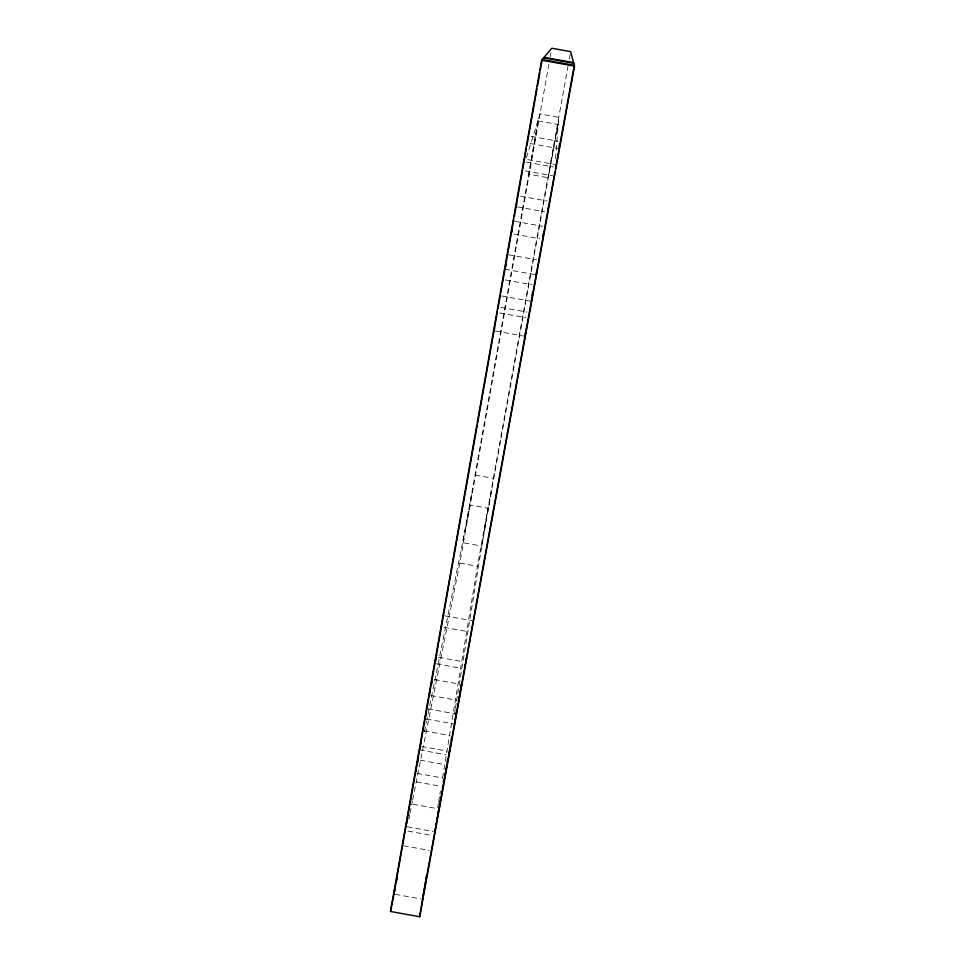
<?xml version="1.0" encoding="UTF-8"?>
<svg xmlns="http://www.w3.org/2000/svg" width="965" height="965" viewBox="0 0 965 965"><rect width="100%" height="100%" fill="white"/><g stroke="black" fill="none" stroke-linecap="round" stroke-linejoin="round"><path stroke-width="0.72" stroke-dasharray="4.83 3.62" d="M555.526 158.598L558.771 117.308L540.026 113.93L525.937 159.261L555.068 164.496M454.419 714.221L455.166 709.649M455.383 708.298L456.373 702.218M456.59 700.88L457.591 694.788M457.796 693.473L487.952 508.217L470.184 505.009L426.88 719.938M437.688 807.512L438.412 803.073M438.665 801.601L439.642 795.679M439.883 794.195L440.366 791.24M442.561 777.911L477.446 566.262L568.023 66.235M465.902 526.275L538.82 117.827M412.682 799.961L459.81 563.09L548.892 64.305M550.195 57.007L550.979 52.629M491.257 492.259L481.788 546.118L462.597 542.656L472.56 488.893M569.35 58.949L570.399 53.111M484.478 529.616L558.458 121.361M408.87 819.092L409.751 814.677M410.041 813.206L412.393 801.433M424.504 731.711L426.602 721.337M531.124 136.391L558.108 141.24M530.231 143.52L557.698 148.453M526.54 162.132L553.44 166.969M525.358 170.926L552.716 175.847M520.557 196.184L547.191 200.985M517.481 206.896L544.706 211.793M514.574 221.25L542.583 226.292M514.116 234.097L539.809 238.717M508.615 254.772L536.504 259.79M504.936 269.211L534.767 274.579M505.648 279.971L531.98 284.711M501.704 295.966L529.894 301.044M501.076 307.413L526.769 312.033M499.774 312.962L525.985 317.678M495.479 331.007L523.525 336.049M475.045 475.07L493.742 478.435M459.81 563.09L477.446 566.262M444.769 615.827L472.114 620.748M443.9 627.347L468.845 631.834M438.568 657.31L463.417 661.785M436.361 663.872L461.523 668.395M434.6 679.613L459.364 684.076M430.74 695.5L457.253 700.276M427.893 708.877L455.456 713.847M426.554 719.034L452.983 723.798M423.985 730.855L450.016 735.547M421.536 746.44L446.976 751.023M419.558 749.914L445.866 754.654M420.257 760.215L444.732 764.618M416.904 773.339L443.116 778.067M416.41 781.867L440.8 786.27M412.899 804.255L436.096 808.441M407.387 826.812L433.406 831.492M408.002 831.118L431.572 835.376M403.563 845.774L429.16 850.394M395.385 894.338L421.138 898.982M537.915 120.939L528.748 174.219L548.241 177.729L558.204 124.497L537.915 120.939"/><path stroke-width="1.45" d="M559.218 147.271L559.374 144.388M547.71 210.925L547.975 208.163M542.825 237.824L543.283 233.602M536.19 274.832L536.552 271.877M531.377 301.309L531.751 298.342M532.125 295.362L532.499 292.395M524.996 336.315L525.937 329.246M464.708 667.454L465.178 664.511M465.649 661.568L466.119 658.625M454.443 724.064L456.336 712.291M458.966 699.058L460.377 690.18M460.86 687.213L461.33 684.257M439.003 808.96L440.909 797.211M441.391 794.267L441.874 791.324M442.344 788.393L442.826 785.45M443.309 782.506L443.779 779.575M444.576 778.333L446.711 765.136M447.181 762.205L447.663 759.274M448.785 755.173L450.691 743.364M451.162 740.42L451.644 737.465M434.853 831.758L435.324 828.839M435.806 825.919L436.276 823M436.759 820.081L437.229 817.162M437.712 814.243L438.182 811.324M419.691 916.75L574.513 66.102L570.665 51.652L551.763 48.25L541.63 60.192L390.487 911.491L419.691 916.75L425.481 881.576M425.963 878.633L426.458 875.677M393.949 894.085L419.305 751.361M477.193 425.42L419.558 749.914L420.149 746.982M477.663 422.718L497.409 311.55M497.892 308.836L500.304 295.242M500.751 292.757L510.992 235.062M513.778 219.393L511.257 233.578L511.993 230.84M514.261 216.679L522.475 170.407M522.74 168.959L526.371 148.501M526.83 145.884L536.962 88.84M537.421 86.247L539.821 72.737M540.316 69.938L542.161 59.565L574.308 65.343L555.442 169.02M422.574 899.247L554.947 171.782M390.487 911.491L395.119 888.234M396.579 880.912L397.158 877.981M409.992 803.736L410.583 800.817M406.241 825.099L407.688 817.85M420.752 744.051L421.343 741.12M415.734 771.626L416.325 768.719M416.916 765.8L418.388 758.526M429.268 695.234L429.871 692.303M431.379 684.957L431.982 682.014M425.384 717.309L425.987 714.389M435.191 662.147L436.699 654.837M494.008 330.742L494.671 327.967M504.936 269.211L506.034 264.88M516.046 206.631L516.806 203.953M544.067 57.321L573.584 62.629M543.621 57.84L573.753 63.268M541.63 60.192L574.513 66.102"/></g></svg>
